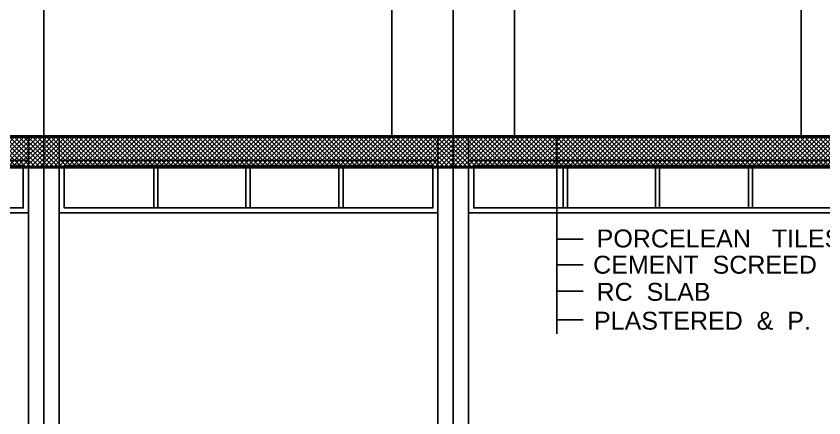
# Model space of a CAD drawing. Extents: x 250879 to 348495, y -51522 to -9360.
# Drawn here: x 289791 to 290580, y -50267 to -49874 of the extents above; entities that cross this region are included whole.
import ezdxf

# ---------------------------------------------------------------- set-up
doc = ezdxf.new("R2010")
doc.units = 0
for name, color, linetype in [('AXIS', 1, 'CONTINUOUS'), ('CURTAIN', 150, 'CONTINUOUS'), ('DIM', 3, 'CONTINUOUS'), ('TEXT', 3, 'CONTINUOUS'), ('WALL', 7, 'CONTINUOUS')]:
    doc.layers.add(name, color=color, linetype=linetype)
doc.layers.add('VIS', color=8, linetype='CONTINUOUS', lineweight=18)
doc.styles.get("Standard").update_dxf_attribs({"font": 'sanss___.ttf', "height": 15})

msp = doc.modelspace()

# ---------------------------------------------------------------- hatches: boundary and pattern name
at = {"layer": 'AXIS'}
h = msp.add_hatch(dxfattribs=at)
h.set_pattern_fill('ANSI37', color=256, style=0)
h.set_pattern_definition([(45, (19207.2062, -23575.1652), (-2.24506403, 2.24506403), []), (135, (19207.2062, -23575.1652), (-2.24506403, -2.24506403), [])])
h.paths.add_polyline_path([(289219.34358, -49992.17295), (289219.34358, -50009.17295), (289189.34358, -50009.17295), (289189.34358, -50022.17295), (292232.78876, -50022.17295), (292232.78876, -49992.17295)])

# ---------------------------------------------------------------- linework, layer by layer
for p, q in [((289817.62418, -50648.17295), (289817.62418, -45795.09533)), ((290217.78876, -50648.17295), (290217.78876, -45795.09533))]:
    msp.add_line(p, q, dxfattribs=at)
at = {"layer": 'CURTAIN', "linetype": 'Continuous'}
for p, q in [((290157.78876, -49318.17295), (290157.78876, -49992.17295)), ((290277.78876, -49318.17295), (290277.78876, -49992.17295)), ((290557.95335, -49318.17295), (290557.95335, -49992.17295)), ((289802.62418, -49992.17295), (289802.62418, -50648.17295)), ((289832.62418, -49992.17295), (289832.62418, -50648.17295)), ((290202.78876, -49992.17295), (290202.78876, -50648.17295)), ((290232.78876, -49992.17295), (290232.78876, -50648.17295)), ((289925.14968, -50020.51779), (289925.14968, -50061.8497)), ((289929.14968, -50020.51779), (289929.14968, -50061.8497)), ((290015.20647, -50020.51779), (290015.20647, -50061.8497)), ((290019.20647, -50020.51779), (290019.20647, -50061.8497)), ((290106.09867, -50020.51779), (290106.09867, -50061.8497)), ((290110.09867, -50020.51779), (290110.09867, -50061.8497)), ((290325.31427, -50020.51779), (290325.31427, -50061.8497)), ((290329.31427, -50020.51779), (290329.31427, -50061.8497)), ((290415.37105, -50020.51779), (290415.37105, -50061.8497)), ((290419.37105, -50020.51779), (290419.37105, -50061.8497)), ((290506.26325, -50020.51779), (290506.26325, -50061.8497)), ((290510.26325, -50020.51779), (290510.26325, -50061.8497))]:
    msp.add_line(p, q, dxfattribs=at)
for points in [[(289802.62418, -50015.51779), (289432.45959, -50015.51779), (289432.45959, -50066.8497), (289802.62418, -50066.8497)], [(290202.78876, -50015.51779), (289832.62418, -50015.51779), (289832.62418, -50066.8497), (290202.78876, -50066.8497)], [(290602.95335, -50015.51779), (290232.78876, -50015.51779), (290232.78876, -50066.8497), (290602.95335, -50066.8497)], [(289797.62418, -50020.51779), (289437.45959, -50020.51779), (289437.45959, -50061.8497), (289797.62418, -50061.8497)], [(290197.78876, -50020.51779), (289837.62418, -50020.51779), (289837.62418, -50061.8497), (290197.78876, -50061.8497)], [(290597.95335, -50020.51779), (290237.78876, -50020.51779), (290237.78876, -50061.8497), (290597.95335, -50061.8497)]]:
    msp.add_lwpolyline(points, close=True, dxfattribs=at)
at = {"layer": 'DIM', "ltscale": 3}
for p, q in [((290319.09044, -50185.0567), (290319.09044, -49992.17295)), ((290344.67994, -50092.48785), (290319.09044, -50092.48785)), ((290344.67994, -50117.39897), (290319.09044, -50117.39897)), ((290344.67994, -50143.20002), (290319.09044, -50143.20002)), ((290344.67994, -50171.22505), (290319.09044, -50171.22505))]:
    msp.add_line(p, q, dxfattribs=at)
at = {"layer": 'VIS', "ltscale": 0.0001}
for p, q in [((288770.05465, -49992.17295), (292978.1768, -49992.17295)), ((288770.05465, -50022.17295), (292997.64877, -50022.17295))]:
    msp.add_line(p, q, dxfattribs=at)
at = {"layer": 'WALL', "linetype": 'Continuous', "const_width": 3}
for points in [[(292232.78876, -47624.17295), (292232.78876, -50022.17295), (289397.45959, -50022.17295), (289397.45959, -49318.17295)], [(289189.34358, -50022.17295), (292232.78876, -50022.17295), (292232.78876, -49992.17295)], [(292232.78876, -49992.17295), (289219.34358, -49992.17295)], [(292232.78876, -49992.17295), (289219.34358, -49992.17295)]]:
    msp.add_lwpolyline(points, dxfattribs=at)
at = {"layer": 'WALL', "linetype": 'Continuous'}
for points in [[(292232.78876, -47624.17295), (292232.78876, -50022.17295), (289397.45959, -50022.17295), (289397.45959, -47624.17295)], [(289189.34358, -50022.17295), (292232.78876, -50022.17295), (292232.78876, -49992.17295), (289219.34358, -49992.17295)]]:
    msp.add_lwpolyline(points, dxfattribs=at)

# ---------------------------------------------------------------- texts
at = {"layer": 'TEXT', "char_height": 17.5, "width": 470.1872, "attachment_point": 1}
for s, insert in [('PORCELEAN   TILES', (290357.95147, -50083.0395)), ('CEMENT  SCREED', (290354.47253, -50108.69129)), ('RC  SLAB', (290357.86623, -50135.21566)), ('PLASTERED  &  P.', (290355.39881, -50163.43512))]:
    msp.add_mtext(s, dxfattribs=dict(at, insert=insert))

doc.saveas('drawing.dxf')
